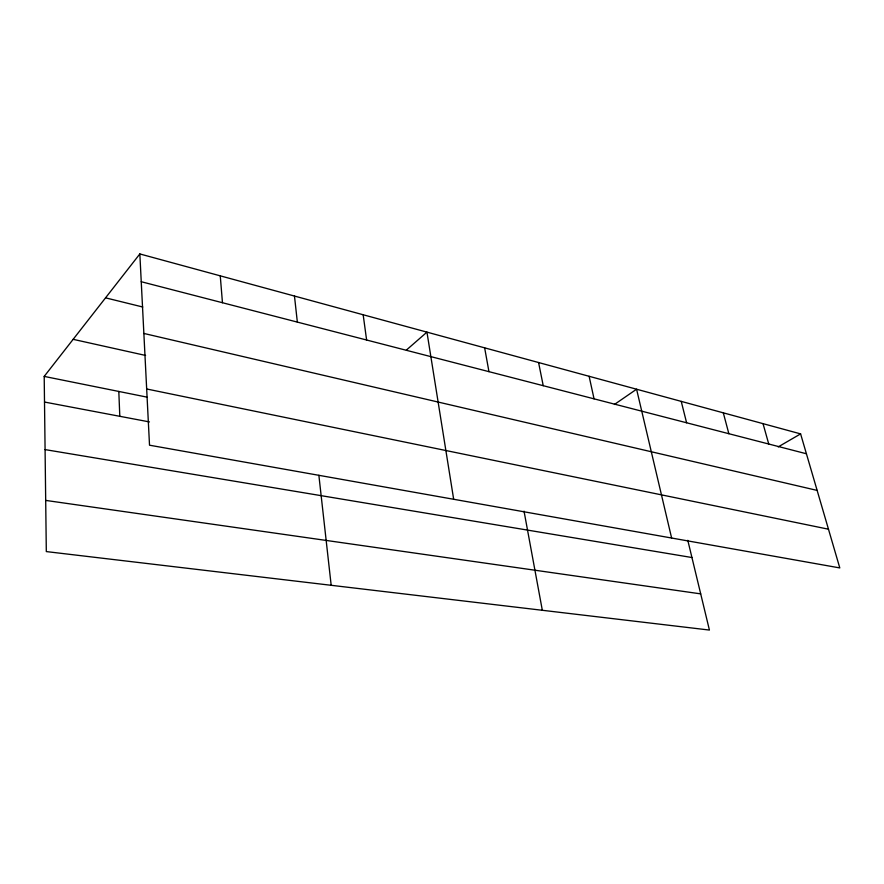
<?xml version="1.0" encoding="UTF-8"?>
<svg xmlns="http://www.w3.org/2000/svg" width="884" height="884" viewBox="0 0 884 884"><rect width="100%" height="100%" fill="white"/><g stroke="black" fill="none" stroke-linecap="round" stroke-linejoin="round"><path stroke-width="1.33" d="M687.796 540.323L709.421 630.06L46.311 551.583L44.2 376.407L139.838 253.94L800.606 433.889L839.8 567.926L149.518 445.204L139.838 253.94M406.397 350.064L426.95 332.13L453.669 499.283M614.402 404.485L636.579 389.214L671.619 538.024M778.207 446.895L800.606 433.889M45.692 500.41L700.703 593.871M45.084 449.602L691.94 557.528M44.509 402.043L149.451 421.922M44.2 376.407L146.866 397.104M146.678 388.982L828.485 529.207M73.151 339.334L145.584 355.445M143.86 333.445L817.136 490.41M105.55 297.842L142.777 307.013M141.241 281.72L806.418 453.768M763.036 423.657L768.737 444.022M723.311 412.839L728.858 433.712M681.232 401.38L686.603 422.784M589.12 376.297L594.048 398.839M538.577 362.528L543.229 385.689M524.035 511.162L542.323 610.28M484.642 347.843L488.951 371.656M363.169 314.759L366.606 340.008M318.87 475.294L331.18 585.296M294.471 296.052L297.344 322.096M220.26 275.841L222.459 302.726M118.81 391.446L119.804 416.309"/></g></svg>
